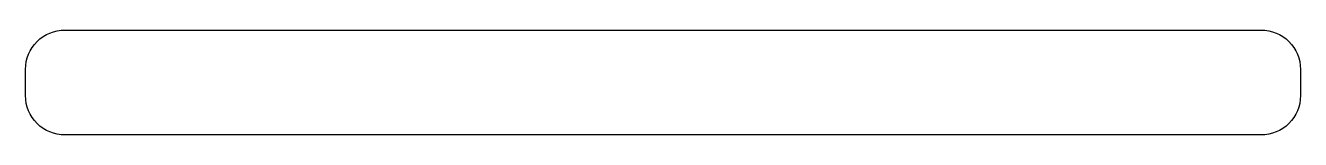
# Model space of a CAD drawing. Header units: millimetres. Extents: x -469 to 15, y -40 to 0.
import ezdxf

# ---------------------------------------------------------------- set-up
doc = ezdxf.new("R2010")
doc.units = ezdxf.units.MM
doc.layers.get('0').update_dxf_attribs({"linetype": 'CONTINUOUS'})

msp = doc.modelspace()

# ---------------------------------------------------------------- linework, layer by layer
msp.add_lwpolyline([(15, -25, -0.414214), (0, -40), (-453.73, -40, -0.414214), (-468.73, -25), (-468.73, -15, -0.414214), (-453.73, 0), (0, 0, -0.414214), (15, -15)], format="xyb", close=True)

doc.saveas('drawing.dxf')
